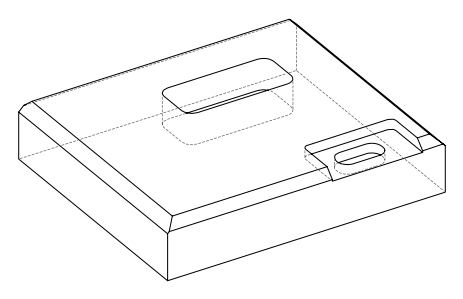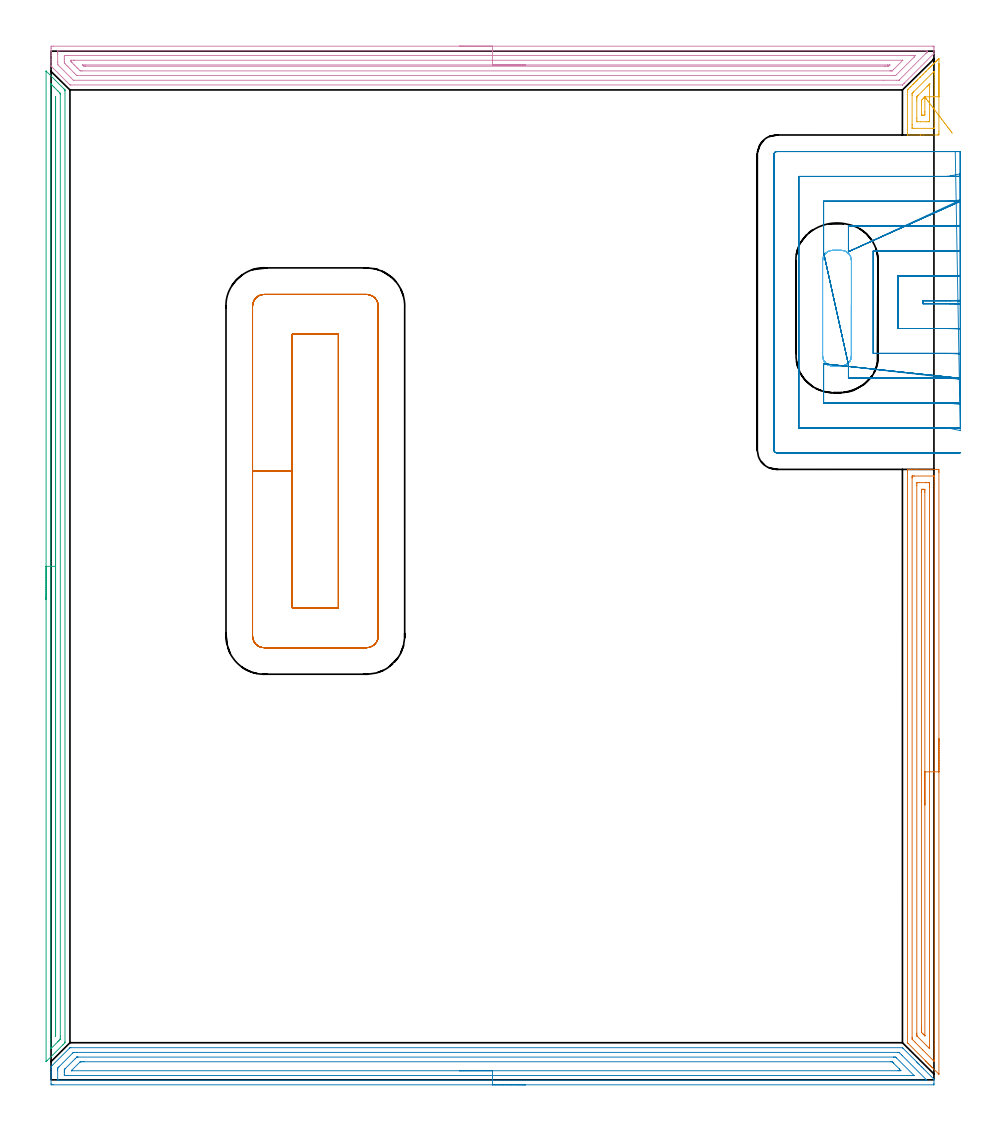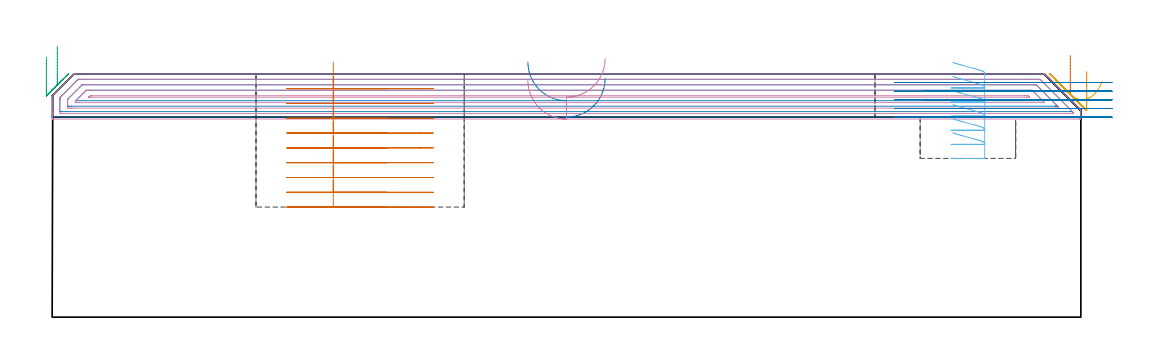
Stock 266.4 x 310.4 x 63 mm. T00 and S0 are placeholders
(PLAN: 8 operations, 2 tool changes, 57.9 min)
(1 AREA_MILL | FG_CHAMFER_SURFACE | UGT0205_001 | 5.89 min | 8567 mm3)
(2 AREA_MILL_1 | FG_CHAMFER_SURFACE_1 | UGT0205_001 | 8.63 min | 16351 mm3)
(3 AREA_MILL_2 | FG_CHAMFER_SURFACE_2 | UGT0205_001 | 7.18 min | 4856 mm3)
(4 AREA_MILL_3 | FG_CHAMFER_SURFACE_3 | UGT0205_001 | 10.62 min | 18117 mm3)
(5 AREA_MILL_4 | FG_CHAMFER_SURFACE_4 | UGT0205_001 | 0.79 min | 1013 mm3)
(6 MILL_RECTANGULAR_POCKET | POCKET_RECTANGULAR_STRAIGHT | NXT0201_012 | Follow Part, ap 4, ae 75% | 1.62 min | 25221 mm3)
(7 MILL_RECTANGULAR_POCKET_1 | POCKET_RECTANGULAR_STRAIGHT_1 | NXT0201_012 | Follow Part, ap 4, ae 75% | 9.78 min | 224072 mm3)
(8 MILL_SLOT | SLOT_PARTIAL_RECTANGULAR | UGT0201_101 | Follow Part, ap 2.5, ae 75% | 13.4 min | 46667 mm3)
(TOOL UGT0205_001 | Chamfer Mill 20 x 3 x 45 deg. | D20 FL50 Z2)
(TOOL NXT0201_012 | ENDMILL 16mm [2P460-1600-NA 1630] | D16 FL38 Z6)
(TOOL UGT0201_101 | End Mill 10 mm | D10 FL12 Z2)
(OP 1 AREA_MILL)
G17 G21 G94 G90
T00 M6
G54
G17 G0 G90 X267.9 Y102.95 S1061 M3
G43 Z73. H0
Z63.5
G94 G1 Y102.912 Z62.628 F250.
Y102.798 Z61.764
Y102.609 Z60.912
Y102.347 Z60.08
Y102.013 Z59.274
Y101.61 Z58.5
Y101.142 Z57.764
Y100.61 Z57.072
Y100.021 Z56.429
Y99.378 Z55.84
Y98.686 Z55.309
Y97.95 Z54.84
Y97.176 Z54.437
Y96.37 Z54.103
Y95.538 Z53.841
Y94.686 Z53.652
Y93.822 Z53.538
Y92.95 Z53.5
X267.899 Y1.866 Z53.501
X267.895 Y1.716 Z53.505
X267.892 Y1.708 Z53.506
X265.947 Y3.652 Z55.451
X265.777 Y3.82 Z55.617
X265.614 Y3.985 Z55.784
X265.5 Y4.099 Z55.898
X265.339 Y4.258 Z56.056
X265.185 Y4.414 Z56.213
X265.054 Y4.545 Z56.344
X264.901 Y4.696 Z56.494
X264.755 Y4.844 Z56.643
X264.607 Y4.992 Z56.791
X264.464 Y5.134 Z56.932
X264.326 Y5.273 Z57.072
X264.161 Y5.438 Z57.237
X264.026 Y5.572 Z57.37
X263.896 Y5.703 Z57.502
X258.611 Y10.989 Z62.789
X258.423 Y11.179 Z62.975
X258.406 Y11.205 Z62.991
X258.4 Y11.243 Z63.
Y184.034
X258.402 Y184.19 Z62.988
X258.536 Y184.197 Z62.856
X258.677 Y184.2 Z62.723
X258.995 Z62.405
X259.647 Z61.748
X260.849 Z60.548
X261.399 Z59.995
X267.254 Z54.143
X267.529 Y184.196 Z53.869
X267.893 Y184.19 Z53.505
X267.896 Y183.962 Z53.502
X267.899 Y183.587 Z53.501
X267.9 Y183.209 Z53.5
Y92.95
X266.486 Z54.914
X266.485 Y6.056 Z54.915
X266.483 Y5.885 Z54.917
X266.479 Y5.667 Z54.921
X266.473 Y5.588 Z54.927
X266.421 Y5.637 Z54.979
X266.167 Y5.885 Z55.233
X263.039 Y9.01 Z58.361
X260.807 Y11.243 Z60.593
X260.523 Y11.528 Z60.877
X259.919 Y12.136 Z61.481
X259.831 Y12.23 Z61.569
X259.821 Y12.317 Z61.579
X259.818 Y12.497 Z61.582
X259.815 Y12.857 Z61.585
X259.814 Y181.631 Z61.586
X259.815 Y181.801 Z61.585
X259.82 Y182.162 Z61.58
X259.821 Y182.18 Z61.579
X259.83 Y182.19 Z61.57
X259.897 Y182.194 Z61.503
X260.001 Y182.198 Z61.399
X260.132 Y182.2 Z61.268
X260.523 Z60.877
X266.263 Y182.199 Z55.137
X266.426 Y182.195 Z54.974
X266.456 Y182.192 Z54.944
X266.479 Y182.187 Z54.921
X266.48 Y182.15 Z54.92
X266.484 Y181.973 Z54.916
X266.485 Y181.801 Z54.915
X266.486 Y181.079 Z54.914
Y92.95
X265.072 Z56.328
X265.071 Y10.177 Z56.329
X265.067 Y9.457 Z56.333
X265.066 Y9.453 Z56.334
X265.049 Y9.457 Z56.351
X264.901 Y9.6 Z56.499
X264.149 Y10.35 Z57.251
X261.399 Y13.102 Z60.001
X261.3 Y13.206 Z60.1
X261.253 Y13.258 Z60.147
X261.235 Y13.305 Z60.165
X261.233 Y13.401 Z60.167
X261.23 Y13.748 Z60.17
X261.229 Y13.922 Z60.171
X261.228 Y14.095 Z60.172
X261.229 Y179.295 Z60.171
X261.234 Y180.015 Z60.166
X261.236 Y180.182 Z60.164
X261.399 Y180.19 Z60.001
X262.094 Y180.199 Z59.306
X264.026 Y180.2 Z57.374
X264.723 Y180.197 Z56.677
X264.901 Y180.19 Z56.499
X265.065 Y180.179 Z56.335
X265.068 Y180.015 Z56.332
X265.07 Y179.843 Z56.33
X265.071 Y179.122 Z56.329
Y178.949
X265.072 Y92.95 Z56.328
X263.657 Z57.743
Y13.405
X263.656 Y13.33 Z57.744
X263.655 Y13.31 Z57.745
X263.654 Z57.746
X263.636 Y13.324 Z57.764
X263.494 Y13.459 Z57.906
X263.269 Y13.681 Z58.131
X263.15 Y13.799 Z58.25
X263.028 Y13.922 Z58.372
X262.901 Y14.053 Z58.499
X262.65 Y14.315 Z58.75
X262.647 Y14.435 Z58.753
X262.644 Y14.815 Z58.756
X262.643 Y15.332 Z58.757
Y15.707
Y177.336
X262.644 Y177.853 Z58.756
X262.646 Y178.026 Z58.754
X262.65 Y178.163 Z58.75
X262.653 Y178.191 Z58.747
X262.674 Y178.193 Z58.726
X262.727 Y178.196 Z58.673
X263.15 Y178.2 Z58.25
X263.179 Z58.221
X263.569 Y178.19 Z57.831
X263.651 Y178.181 Z57.749
X263.654 Y178.124 Z57.746
X263.655 Y178.064 Z57.745
X263.657 Y177.712 Z57.743
Y177.336
Y92.95
Y92.078 Z57.781
Y91.214 Z57.895
Y90.362 Z58.083
Y89.53 Z58.346
Y88.724 Z58.68
Y87.95 Z59.082
Y87.214 Z59.551
Y86.522 Z60.082
Y85.879 Z60.672
Y85.29 Z61.315
Y84.758 Z62.007
Y84.29 Z62.743
Y83.887 Z63.517
Y83.553 Z64.323
Y83.291 Z65.155
Y83.102 Z66.006
Y82.988 Z66.871
Y82.95 Z67.743
G0 Z73.
M5
M2
(OP 2 AREA_MILL_1)
G17 G21 G94 G90
T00 M6
G54
G17 G0 G90 X143.2 Y-1.5 S1061 M3
G43 Z73. H0
Z61.8
G94 G1 X143.162 Z60.928 F250.
X143.048 Z60.063
X142.859 Z59.212
X142.597 Z58.38
X142.263 Z57.574
X141.86 Z56.8
X141.392 Z56.064
X140.86 Z55.372
X140.271 Z54.729
X139.628 Z54.14
X138.936 Z53.608
X138.2 Z53.14
X137.426 Z52.737
X136.62 Z52.403
X135.788 Z52.141
X134.936 Z51.952
X134.072 Z51.838
X133.2 Z51.8
X0.611
X0.254 Y-1.496 Z51.802
X0.01 Y-1.492 Z51.804
X0. Y-1.147 Z52.149
Y0.602 Z53.897
Y1.154 Z54.451
Y1.477 Z54.773
Y2.029 Z55.325
Y2.351 Z55.646
Y2.996 Z56.296
Y3.663 Z56.962
X0.001 Y3.779 Z57.078
X0.01 Y4.008 Z57.304
X0.233 Y4.234 Z57.532
X5.552 Y9.552 Z62.851
X5.694 Y9.695 Z62.991
X5.968 Y9.7 Z63.
X256.86
X256.895 Y9.694 Z62.992
X256.917 Y9.681 Z62.979
X257.051 Y9.549 Z62.848
X261.19 Y5.412 Z58.708
X261.325 Y5.276 Z58.574
X261.488 Y5.113 Z58.411
X261.628 Y4.974 Z58.27
X261.771 Y4.83 Z58.128
X261.917 Y4.684 Z57.982
X262.065 Y4.537 Z57.832
X262.547 Y4.053 Z57.353
X262.813 Y3.788 Z57.086
X262.939 Y3.663 Z56.959
X263.282 Y3.318 Z56.618
X266.275 Y0.326 Z53.625
X266.384 Y0.214 Z53.512
X266.397 Y0.194 Z53.492
X266.4 Y0.165 Z53.464
Y-1.147 Z52.148
X266.399 Y-1.468 Z51.828
X266.397 Y-1.491 Z51.805
X266.235 Y-1.5 Z51.8
X133.2
Y-0.086 Z53.214
X2.397 Y-0.085 Z53.215
X2.205 Y-0.084 Z53.216
X2.05 Y-0.081 Z53.219
X2.018 Y-0.079 Z53.221
X2.01 Y-0.062 Z53.238
X2.007 Y-0.034 Z53.266
X2.001 Y0.115 Z53.415
X2. Y2.74 Z56.04
X2.002 Y3.226 Z56.526
X2.005 Y3.42 Z56.72
X2.01 Y3.516 Z56.816
X2.018 Y3.556 Z56.856
X2.037 Y3.578 Z56.878
X2.397 Y3.947 Z57.247
X2.474 Y4.024 Z57.324
X6.45 Y8. Z61.3
X6.588 Y8.135 Z61.435
X6.701 Y8.243 Z61.543
X6.736 Y8.274 Z61.574
X6.775 Y8.279 Z61.579
X6.861 Y8.282 Z61.582
X7.053 Y8.285 Z61.585
X7.754 Y8.286 Z61.586
X7.944
X255.616 Y8.285 Z61.585
X255.792 Y8.284 Z61.584
X255.835 Y8.282 Z61.582
X255.853 Y8.279 Z61.579
X255.874 Y8.264 Z61.564
X255.967 Y8.179 Z61.479
X256.552 Y7.598 Z60.898
X256.86 Y7.29 Z60.59
X264.003 Y0.147 Z53.447
X264.177 Y-0.03 Z53.27
X264.21 Y-0.068 Z53.232
X264.218 Y-0.08 Z53.22
X264.215 Y-0.081 Z53.219
X264.175 Y-0.083 Z53.217
X264.003 Y-0.085 Z53.215
X263.813 Y-0.086 Z53.214
X133.2
Y1.328 Z54.628
X5.075
X4.333 Y1.33 Z54.63
X4.183 Y1.332 Z54.632
X4.033 Y1.335 Z54.635
X4.009 Y1.343 Z54.643
X4.006 Y1.37 Z54.67
X4.002 Y1.417 Z54.717
X4.001 Y1.477 Z54.777
X4. Y1.655 Z54.955
Y2.351 Z55.651
Y2.53 Z55.83
X4.003 Y2.878 Z56.178
X4.008 Y3.051 Z56.351
X4.01 Y3.093 Z56.393
X4.042 Y3.131 Z56.431
X4.126 Y3.226 Z56.526
X4.153 Y3.254 Z56.554
X4.183 Y3.283 Z56.583
X7.246 Y6.347 Z59.647
X7.623 Y6.723 Z60.023
X7.689 Y6.787 Z60.087
X7.754 Y6.847 Z60.147
X7.782 Y6.865 Z60.165
X7.801 Y6.867 Z60.167
X7.847 Y6.87 Z60.17
X7.939 Y6.871 Z60.171
X8.125
X254.182
X254.333 Y6.87 Z60.17
X254.636 Y6.866 Z60.166
X254.826 Y6.863 Z60.163
X254.875 Y6.818 Z60.118
X254.976 Y6.723 Z60.023
X255.075 Y6.626 Z59.926
X260.32 Y1.381 Z54.681
X260.347 Y1.352 Z54.652
X260.359 Y1.337 Z54.637
X260.358 Y1.336 Z54.636
X260.345 Y1.334 Z54.634
X260.144 Y1.33 Z54.63
X259.842 Y1.329 Z54.629
X259.69 Y1.328 Z54.628
X133.2
Y2.743 Z56.043
X6.292
X6.23 Y2.744 Z56.044
X6.134 Y2.75 Z56.05
X6.112 Y2.752 Z56.052
X6.126 Y2.77 Z56.07
X6.161 Y2.809 Z56.109
X6.275 Y2.925 Z56.225
X8.647 Y5.297 Z58.597
X8.764 Y5.407 Z58.707
X8.805 Y5.444 Z58.744
X8.848 Y5.45 Z58.75
X9.05 Y5.454 Z58.754
X9.54 Y5.457 Z58.757
X9.939
X253.289
X253.69 Y5.456 Z58.756
X253.75 Y5.453 Z58.753
X253.776 Y5.451 Z58.751
X253.862 Y5.377 Z58.677
X254.08 Y5.168 Z58.468
X254.182 Y5.069 Z58.369
X255.967 Y3.283 Z56.583
X256.021 Y3.226 Z56.526
X256.453 Y2.75 Z56.05
X255.967 Y2.745 Z56.045
X255.567 Y2.743 Z56.043
X133.2
X132.328 Z56.081
X131.464 Z56.195
X130.612 Z56.383
X129.78 Z56.646
X128.974 Z56.98
X128.2 Z57.382
X127.464 Z57.851
X126.772 Z58.382
X126.129 Z58.972
X125.54 Z59.615
X125.008 Z60.307
X124.54 Z61.043
X124.137 Z61.816
X123.803 Z62.622
X123.541 Z63.454
X123.352 Z64.306
X123.238 Z65.171
X123.2 Z66.043
G0 Z73.
M5
M2
(OP 3 AREA_MILL_2)
G17 G21 G94 G90
T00 M6
G54
G17 G0 G90 X-1.5 Y144.95 S1061 M3
G43 Z73. H0
Z67.3
G94 G1 Y144.988 Z66.428 F250.
Y145.102 Z65.564
Y145.291 Z64.712
Y145.553 Z63.88
Y145.887 Z63.074
Y146.29 Z62.3
Y146.759 Z61.564
Y147.29 Z60.872
Y147.879 Z60.229
Y148.522 Z59.64
Y149.214 Z59.109
Y149.95 Z58.64
Y150.724 Z58.237
Y151.53 Z57.903
Y152.362 Z57.641
Y153.214 Z57.452
Y154.078 Z57.338
Y154.95 Z57.3
Y304.3
X-1.494 Y304.371 Z57.304
X-1.492 Y304.381 Z57.305
X-1.47 Y304.371 Z57.328
X1.35 Y301.55 Z60.15
X3.931 Y298.97 Z62.73
X4.179 Y298.723 Z62.975
X4.185 Y298.716 Z62.982
X4.195 Y298.696 Z62.987
X4.2 Y298.412 Z63.
Y11.488
X4.195 Y11.204 Z62.987
X4.185 Y11.184 Z62.981
X3.595 Y10.594 Z62.394
X-1.172 Y5.827 Z57.627
X-1.33 Y5.669 Z57.467
X-1.474 Y5.529 Z57.323
X-1.494 Y5.517 Z57.303
X-1.499 Y5.529 Z57.299
X-1.5 Y154.95 Z57.3
X-0.086 Z58.714
X-0.085 Y300.391 Z58.715
X-0.084 Y300.455 Z58.716
X-0.08 Y300.505 Z58.72
X-0.078 Y300.517 Z58.722
X-0.072 Y300.514 Z58.728
X0.01 Y300.437 Z58.81
X0.251 Y300.2 Z59.051
X0.903 Y299.547 Z59.703
X2.038 Y298.412 Z60.838
X2.69 Y297.757 Z61.49
X2.748 Y297.695 Z61.548
X2.774 Y297.664 Z61.574
X2.779 Y297.613 Z61.579
X2.783 Y297.518 Z61.583
X2.785 Y297.423 Z61.585
Y13.18
X2.781 Y12.382 Z61.581
X2.78 Y12.292 Z61.58
X2.765 Y12.226 Z61.565
X2.69 Y12.147 Z61.49
X2.363 Y11.815 Z61.163
X2.039 Y11.488 Z60.839
X0.13 Y9.58 Z58.93
X0.01 Y9.46 Z58.81
X-0.031 Y9.422 Z58.769
X-0.064 Y9.393 Z58.736
X-0.077 Y9.383 Z58.723
X-0.079 Y9.414 Z58.721
X-0.084 Y9.605 Z58.716
X-0.085 Y9.7 Z58.715
X-0.086 Y9.796 Z58.714
Y154.95
X1.328 Z60.128
X1.329 Y295.773 Z60.129
X1.33 Y296.197 Z60.13
X1.334 Y296.624 Z60.134
X1.335 Y296.648 Z60.135
X1.364 Y296.624 Z60.164
X1.371 Y296.199 Z60.171
Y296.156
Y13.702
X1.364 Y13.276 Z60.164
X1.356 Y13.262 Z60.156
X1.348 Y13.254 Z60.148
X1.339 Y13.249 Z60.139
X1.335 Y13.258 Z60.135
X1.332 Y13.276 Z60.132
X1.33 Y13.319 Z60.13
X1.329 Y13.744 Z60.129
X1.328 Y14.17 Z60.128
Y154.95
Y155.822 Z60.167
Y156.687 Z60.28
Y157.538 Z60.469
Y158.37 Z60.732
Y159.176 Z61.065
Y159.95 Z61.468
Y160.686 Z61.937
Y161.378 Z62.468
Y162.021 Z63.057
Y162.61 Z63.701
Y163.142 Z64.393
Y163.61 Z65.128
Y164.013 Z65.902
Y164.347 Z66.708
Y164.609 Z67.54
Y164.798 Z68.392
Y164.912 Z69.257
Y164.95 Z70.128
G0 Z73.
M5
M2
(OP 4 AREA_MILL_3)
G17 G21 G94 G90
T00 M6
G54
G17 G0 G90 X123.2 Y311.9 S1061 M3
G43 Z73. H0
Z61.3
G94 G1 X123.238 Z60.428 F250.
X123.352 Z59.564
X123.541 Z58.712
X123.803 Z57.88
X124.137 Z57.074
X124.54 Z56.3
X125.008 Z55.564
X125.54 Z54.872
X126.129 Z54.229
X126.772 Z53.64
X127.464 Z53.109
X128.2 Z52.64
X128.974 Z52.237
X129.78 Z51.903
X130.612 Z51.641
X131.464 Z51.452
X132.328 Z51.338
X133.2 Z51.3
X266.055
X266.235 Y311.897 Z51.303
X266.398 Y311.891 Z51.305
X266.4 Y311.698 Z51.498
Y311.372 Z51.824
Y310.717 Z52.482
Y310.252 Z52.948
X266.396 Y309.714 Z53.483
X266.39 Y309.692 Z53.504
X266.298 Y309.598 Z53.6
X266.235 Y309.534 Z53.663
X257.429 Y300.728 Z62.47
X257.307 Y300.605 Z62.592
X256.946 Y300.245 Z62.953
X256.908 Y300.21 Z62.987
X256.895 Y300.206 Z62.992
X256.86 Y300.2 Z63.
X5.968
X5.705 Y300.204 Z62.989
X5.604 Y300.295 Z62.903
X0.736 Y305.163 Z58.034
X0.235 Y305.665 Z57.535
X0.016 Y305.886 Z57.313
X0.001 Y305.907 Z57.291
X0. Y307.17 Z56.03
Y307.824 Z55.372
Y309.038 Z54.159
Y309.598 Z53.597
Y310.205 Z52.991
Y310.485 Z52.711
Y311.092 Z52.105
X0.003 Y311.372 Z51.825
X0.008 Y311.891 Z51.305
X0.086 Y311.894 Z51.303
X0.611 Y311.9 Z51.3
X133.2
Y310.486 Z52.714
X264.002
X264.39 Y310.485 Z52.715
X264.392 Y310.288 Z52.912
X264.39 Y310.19 Z53.01
X264.385 Y310.147 Z53.053
X264.366 Y310.125 Z53.075
X264.003 Y309.753 Z53.447
X263.925 Y309.675 Z53.525
X255.967 Y301.718 Z61.482
X255.914 Y301.669 Z61.531
X255.854 Y301.615 Z61.585
X255.076 Y301.614 Z61.586
X251.197
X6.862
X6.747 Y301.615 Z61.585
X5.968 Y302.382 Z60.818
X5.848 Y302.502 Z60.698
X2.301 Y306.05 Z57.15
X2.207 Y306.147 Z57.053
X2.025 Y306.336 Z56.864
X2.01 Y306.434 Z56.766
X2.003 Y306.937 Z56.263
X2. Y307.331 Z55.869
X2.001 Y309.598 Z53.602
X2.002 Y309.989 Z53.211
X2.01 Y310.485 Z52.715
X2.396 Y310.486 Z52.714
X133.2
Y309.072 Z54.128
X259.539 Y309.071 Z54.129
X260.07 Y309.07 Z54.13
X260.432 Y309.068 Z54.132
X260.778 Y309.065 Z54.135
X260.503 Y308.711 Z54.489
X260.47 Y308.672 Z54.528
X260.432 Y308.631 Z54.569
X255.132 Y303.332 Z59.868
X255.075 Y303.277 Z59.923
X254.805 Y303.035 Z60.165
X254.541 Y303.032 Z60.168
X254.182 Y303.03 Z60.17
X253.652 Y303.029 Z60.171
X7.935
X7.845 Y303.03 Z60.17
X7.8 Y303.033 Z60.167
X7.781 Y303.035 Z60.165
X7.754 Y303.054 Z60.146
X7.412 Y303.389 Z59.811
X6.861 Y303.938 Z59.262
X5.636 Y305.163 Z58.037
X5.075 Y305.724 Z57.476
X4.75 Y306.05 Z57.15
X4.182 Y306.621 Z56.579
X4.031 Y306.78 Z56.42
X4.01 Y306.937 Z56.263
X4.004 Y307.115 Z56.085
X4. Y307.824 Z55.376
Y308.005 Z55.195
X4.001 Y308.711 Z54.489
X4.003 Y308.889 Z54.311
X4.011 Y309.064 Z54.136
X4.182 Y309.066 Z54.134
X4.713 Y309.07 Z54.13
X5.075 Y309.071 Z54.129
X5.605 Y309.072 Z54.128
X133.2
Y307.657 Z55.543
X256.924
X256.962 Y307.656 Z55.544
X256.987 Y307.654 Z55.546
X256.991 Y307.652 Z55.548
X256.987 Y307.645 Z55.555
X256.94 Y307.591 Z55.609
X256.911 Y307.56 Z55.64
X254.182 Y304.831 Z58.369
X253.9 Y304.556 Z58.644
X253.809 Y304.469 Z58.731
X253.783 Y304.449 Z58.751
X253.742 Y304.447 Z58.753
X253.651 Y304.445 Z58.755
X253.289 Y304.443 Z58.757
X253.121
X9.371
X9.009 Y304.447 Z58.753
X8.833 Y304.45 Z58.75
X8.647 Y304.613 Z58.587
X8.088 Y305.163 Z58.037
X7.754 Y305.495 Z57.705
X7.199 Y306.05 Z57.15
X6.861 Y306.388 Z56.812
X6.317 Y306.937 Z56.263
X6.138 Y307.122 Z56.078
X6.01 Y307.26 Z55.94
X6.007 Y307.365 Z55.835
X6.005 Y307.578 Z55.622
X6.008 Y307.631 Z55.569
X6.011 Y307.65 Z55.55
X6.033 Y307.652 Z55.548
X6.138 Y307.655 Z55.545
X6.861 Y307.657 Z55.543
X7.029
X133.2
Y306.243 Z56.957
X252.396
X253.098 Y306.24 Z56.961
X253.102 Y306.237 Z56.963
X253.114 Y306.224 Z56.976
X252.943 Y306.05 Z57.15
X252.762 Y305.872 Z57.328
X252.584 Y305.864 Z57.336
X252.396 Y305.861 Z57.339
X251.697 Y305.857 Z57.343
X251.503
X10.432 Y305.858 Z57.342
X10.238 Y305.859 Z57.341
X9.854 Y305.864 Z57.336
X9.655 Y306.05 Z57.15
X9.54 Y306.161 Z57.039
X9.486 Y306.224 Z56.976
X9.475 Y306.239 Z56.961
X9.477 Y306.24 Z56.96
X9.488 Y306.242 Z56.958
X9.54 Y306.243 Z56.957
X10.238
X133.2
X134.072 Z56.995
X134.936 Z57.109
X135.788 Z57.298
X136.62 Z57.56
X137.426 Z57.894
X138.2 Z58.297
X138.936 Z58.765
X139.628 Z59.296
X140.271 Z59.886
X140.86 Z60.529
X141.392 Z61.221
X141.86 Z61.957
X142.263 Z62.731
X142.597 Z63.537
X142.859 Z64.369
X143.048 Z65.22
X143.162 Z66.085
X143.2 Z66.957
G0 Z73.
M5
M2
(OP 5 AREA_MILL_4)
G17 G21 G94 G90
T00 M6
G54
G17 G0 G90 X267.9 Y306.65 S1061 M3
G43 Z73. H0
Z63.5
G94 G1 Y306.612 Z62.628 F250.
Y306.498 Z61.764
Y306.309 Z60.912
Y306.047 Z60.08
Y305.713 Z59.274
Y305.31 Z58.5
Y304.842 Z57.764
Y304.31 Z57.072
Y303.721 Z56.429
Y303.078 Z55.84
Y302.386 Z55.308
Y301.65 Z54.84
Y300.876 Z54.437
Y300.07 Z54.103
Y299.238 Z53.841
Y298.386 Z53.652
Y297.522 Z53.538
Y296.65 Z53.5
Y286.103
X267.899 Y285.594 Z53.501
X267.894 Y285.224 Z53.502
X267.891 Y285.109 Z53.505
X267.529 Y285.1 Z53.867
X263.15 Z58.243
X262.377 Z59.022
X262.274 Z59.124
X258.486 Y285.101 Z62.912
X258.404 Y285.11 Z62.991
X258.4 Y285.152 Z63.
Y297.977
X258.404 Y298.706 Z62.989
X258.561 Y298.861 Z62.838
X258.618 Y298.919 Z62.781
X259.209 Y299.511 Z62.187
X259.378 Y299.678 Z62.022
X259.446 Y299.746 Z61.954
X260.085 Y300.386 Z61.312
X260.228 Y300.528 Z61.172
X260.33 Y300.63 Z61.07
X260.523 Y300.824 Z60.875
X260.624 Y300.925 Z60.774
X260.961 Y301.262 Z60.437
X261.079 Y301.379 Z60.321
X261.214 Y301.515 Z60.185
X261.399 Y301.7 Z59.999
X261.508 Y301.81 Z59.889
X262.099 Y302.399 Z59.301
X262.274 Y302.576 Z59.123
X262.392 Y302.694 Z59.004
X262.983 Y303.284 Z58.416
X263.149 Y303.45 Z58.249
X263.868 Y304.168 Z57.531
X264.026 Y304.327 Z57.371
X264.752 Y305.053 Z56.647
X264.901 Y305.203 Z56.495
X265.331 Y305.631 Z56.069
X265.636 Y305.937 Z55.762
X265.777 Y306.079 Z55.619
X266.181 Y306.481 Z55.219
X266.227 Y306.527 Z55.173
X266.521 Y306.822 Z54.878
X266.653 Y306.955 Z54.743
X267.032 Y307.332 Z54.368
X267.153 Y307.453 Z54.247
X267.405 Y307.706 Z53.993
X267.529 Y307.83 Z53.868
X267.7 Y308.001 Z53.698
X267.885 Y308.185 Z53.514
X267.892 Y308.191 Z53.506
X267.897 Y308.001 Z53.503
X267.9 Y307.796 Z53.5
Y296.65
X266.486 Z54.914
X266.485 Y287.363 Z54.915
X266.484 Y287.184 Z54.916
X266.482 Y287.14 Z54.918
X266.479 Y287.122 Z54.921
X266.469 Y287.11 Z54.931
X266.298 Y287.106 Z55.102
X266.037 Y287.101 Z55.363
X260.523 Y287.1 Z60.877
X259.906 Y287.102 Z61.495
X259.846 Y287.106 Z61.554
X259.823 Y287.109 Z61.577
X259.819 Y287.189 Z61.581
X259.817 Y287.363 Z61.583
X259.814 Y288.078 Z61.586
Y288.247
X259.815 Y297.092 Z61.585
X259.818 Y297.45 Z61.582
X259.821 Y297.628 Z61.579
X259.826 Y297.664 Z61.574
X259.846 Y297.689 Z61.554
X259.887 Y297.734 Z61.513
X260.127 Y297.977 Z61.273
X260.326 Y298.176 Z61.074
X266.377 Y304.226 Z55.023
X266.418 Y304.261 Z54.982
X266.479 Y304.311 Z54.921
X266.483 Y304.233 Z54.917
X266.484 Y304.168 Z54.916
X266.485 Y303.955 Z54.915
X266.486 Y303.452 Z54.914
Y296.65
X265.072 Z56.328
Y290.901
X265.071 Y290.016 Z56.329
Y289.846
X265.065 Y289.132 Z56.335
X264.93 Y289.104 Z56.47
X264.901 Y289.102 Z56.499
X264.057 Y289.1 Z57.343
X262.306 Z59.094
X261.429 Y289.101 Z59.971
X261.399 Y289.105 Z60.001
X261.235 Y289.132 Z60.165
X261.232 Y289.3 Z60.168
X261.229 Y290.016 Z60.171
X261.228 Y290.188 Z60.172
Y295.495
X261.229 Y296.208 Z60.171
X261.231 Y296.377 Z60.169
X261.235 Y296.55 Z60.165
X261.245 Y296.634 Z60.155
X261.284 Y296.677 Z60.116
X261.399 Y296.798 Z60.001
X261.544 Y296.945 Z59.856
X261.691 Y297.092 Z59.709
X264.345 Y299.746 Z57.055
X264.625 Y300.025 Z56.775
X264.901 Y300.3 Z56.499
X265.069 Y300.461 Z56.331
X265.07 Y300.46 Z56.33
X265.071 Y300.459 Z56.329
X265.072 Y296.65 Z56.328
X263.654 Y296.583 Z57.746
X263.657 Y296.208 Z57.743
Y296.033
Y292.158
X263.656 Y291.785 Z57.744
X263.653 Y291.277 Z57.747
X263.65 Y291.112 Z57.75
X263.489 Y291.108 Z57.911
X263.15 Y291.102 Z58.25
X262.952 Y291.101 Z58.448
X262.76 Y291.104 Z58.64
X262.665 Y291.11 Z58.735
X262.649 Y291.112 Z58.751
X262.647 Y291.125 Z58.753
X262.645 Y291.151 Z58.755
X262.643 Y291.413 Z58.757
Y294.439
X262.644 Y294.95 Z58.756
X262.647 Y295.323 Z58.753
X262.65 Y295.575 Z58.75
X262.769 Y295.708 Z58.631
X263.15 Y296.1 Z58.25
X263.203 Y296.154 Z58.197
X263.256 Y296.208 Z58.144
X263.406 Y296.354 Z57.994
X263.649 Y296.588 Z57.751
X263.652 Y296.586 Z57.748
X263.654 Y296.583 Z57.746
X264.117 Y295.973 Z57.328
X264.599 Y295.335 Z56.978
X265.098 Y294.676 Z56.7
X265.61 Y294. Z56.494
X266.131 Y293.313 Z56.364
X266.657 Y292.619 Z56.308
X267.183 Y291.924 Z56.329
X267.707 Y291.232 Z56.426
X268.223 Y290.551 Z56.598
X268.728 Y289.884 Z56.844
X269.219 Y289.236 Z57.162
X269.691 Y288.613 Z57.55
X270.14 Y288.019 Z58.004
X270.564 Y287.459 Z58.522
X270.96 Y286.937 Z59.098
X271.323 Y286.458 Z59.73
X271.652 Y286.024 Z60.411
X271.943 Y285.638 Z61.138
G0 Z73.
M5
M2
(OP 6 MILL_RECTANGULAR_POCKET)
G17 G21 G94 G90
T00 M6
G54
G17 G0 G90 X233.298 Y216.821 S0 M3
G43 Z73. H1
Z66.
G94 G1 X233.409 Y216.647 Z65.945 F250.
X233.704 Y216.304 Z65.823
X234.047 Y216.009 Z65.702
X234.428 Y215.766 Z65.581
X234.841 Y215.581 Z65.46
X235.276 Y215.458 Z65.339
X235.724 Y215.4 Z65.218
X238.576 Z64.454
X239.024 Y215.458 Z64.332
X239.459 Y215.581 Z64.211
X239.872 Y215.766 Z64.09
X240.253 Y216.009 Z63.969
X240.596 Y216.304 Z63.848
X240.891 Y216.647 Z63.727
X241.134 Y217.028 Z63.606
X241.319 Y217.441 Z63.484
X241.442 Y217.876 Z63.363
X241.5 Y218.324 Z63.242
Y232.85 Z59.35
Y247.2 F500.
G3 X238.4 Y250.3 R3.1
G1 X235.9
G3 X232.8 Y247.2 R3.1
G1 Y218.5
G3 X235.9 Y215.4 R3.1
G1 X238.4
G3 X241.5 Y218.5 R3.1
G1 Y232.85
Y233.85
G0 X233.298 Y216.821 Z62.35
G1 X233.409 Y216.647 Z62.295 F250.
X233.704 Y216.304 Z62.174
X234.047 Y216.009 Z62.052
X234.428 Y215.766 Z61.931
X234.841 Y215.581 Z61.81
X235.276 Y215.458 Z61.689
X235.724 Y215.4 Z61.568
X238.576 Z60.804
X239.024 Y215.458 Z60.682
X239.459 Y215.581 Z60.561
X239.872 Y215.766 Z60.44
X240.253 Y216.009 Z60.319
X240.596 Y216.304 Z60.198
X240.891 Y216.647 Z60.077
X241.134 Y217.028 Z59.956
X241.319 Y217.441 Z59.834
X241.442 Y217.876 Z59.713
X241.5 Y218.324 Z59.592
Y232.85 Z55.7
Y247.2 F500.
G3 X238.4 Y250.3 R3.1
G1 X235.9
G3 X232.8 Y247.2 R3.1
G1 Y218.5
G3 X235.9 Y215.4 R3.1
G1 X238.4
G3 X241.5 Y218.5 R3.1
G1 Y232.85
Y233.85
G0 X233.298 Y216.821 Z58.7
G1 X233.409 Y216.647 Z58.645 F250.
X233.704 Y216.304 Z58.524
X234.047 Y216.009 Z58.402
X234.428 Y215.766 Z58.281
X234.841 Y215.581 Z58.16
X235.276 Y215.458 Z58.039
X235.724 Y215.4 Z57.918
X238.576 Z57.154
X239.024 Y215.458 Z57.032
X239.459 Y215.581 Z56.911
X239.872 Y215.766 Z56.79
X240.253 Y216.009 Z56.669
X240.596 Y216.304 Z56.548
X240.891 Y216.647 Z56.427
X241.134 Y217.028 Z56.306
X241.319 Y217.441 Z56.184
X241.442 Y217.876 Z56.063
X241.5 Y218.324 Z55.942
Y232.85 Z52.05
Y247.2 F500.
G3 X238.4 Y250.3 R3.1
G1 X235.9
G3 X232.8 Y247.2 R3.1
G1 Y218.5
G3 X235.9 Y215.4 R3.1
G1 X238.4
G3 X241.5 Y218.5 R3.1
G1 Y232.85
Y233.85
G0 X233.298 Y216.821 Z55.05
G1 X233.409 Y216.647 Z54.995 F250.
X233.704 Y216.304 Z54.874
X234.047 Y216.009 Z54.752
X234.428 Y215.766 Z54.631
X234.841 Y215.581 Z54.51
X235.276 Y215.458 Z54.389
X235.724 Y215.4 Z54.268
X238.576 Z53.504
X239.024 Y215.458 Z53.382
X239.459 Y215.581 Z53.261
X239.872 Y215.766 Z53.14
X240.253 Y216.009 Z53.019
X240.596 Y216.304 Z52.898
X240.891 Y216.647 Z52.777
X241.134 Y217.028 Z52.656
X241.319 Y217.441 Z52.535
X241.442 Y217.876 Z52.413
X241.5 Y218.324 Z52.292
Y232.85 Z48.4
Y247.2 F500.
G3 X238.4 Y250.3 R3.1
G1 X235.9
G3 X232.8 Y247.2 R3.1
G1 Y218.5
G3 X235.9 Y215.4 R3.1
G1 X238.4
G3 X241.5 Y218.5 R3.1
G1 Y232.85
Y233.85
G0 X233.298 Y216.821 Z51.4
G1 X233.409 Y216.647 Z51.345 F250.
X233.704 Y216.304 Z51.224
X234.047 Y216.009 Z51.102
X234.428 Y215.766 Z50.981
X234.841 Y215.581 Z50.86
X235.276 Y215.458 Z50.739
X235.724 Y215.4 Z50.618
X238.576 Z49.854
X239.024 Y215.458 Z49.732
X239.459 Y215.581 Z49.611
X239.872 Y215.766 Z49.49
X240.253 Y216.009 Z49.369
X240.596 Y216.304 Z49.248
X240.891 Y216.647 Z49.127
X241.134 Y217.028 Z49.006
X241.319 Y217.441 Z48.885
X241.442 Y217.876 Z48.763
X241.5 Y218.324 Z48.642
Y232.85 Z44.75
Y247.2 F500.
G3 X238.4 Y250.3 R3.1
G1 X235.9
G3 X232.8 Y247.2 R3.1
G1 Y218.5
G3 X235.9 Y215.4 R3.1
G1 X238.4
G3 X241.5 Y218.5 R3.1
G1 Y232.85
Y233.85
G0 X233.298 Y216.821 Z47.75
G1 X233.409 Y216.647 Z47.695 F250.
X233.704 Y216.304 Z47.574
X234.047 Y216.009 Z47.452
X234.428 Y215.766 Z47.331
X234.841 Y215.581 Z47.21
X235.276 Y215.458 Z47.089
X235.724 Y215.4 Z46.968
X238.576 Z46.204
X239.024 Y215.458 Z46.082
X239.459 Y215.581 Z45.961
X239.872 Y215.766 Z45.84
X240.253 Y216.009 Z45.719
X240.596 Y216.304 Z45.598
X240.891 Y216.647 Z45.477
X241.134 Y217.028 Z45.356
X241.319 Y217.441 Z45.235
X241.442 Y217.876 Z45.113
X241.5 Y218.324 Z44.992
Y232.85 Z41.1
Y247.2 F500.
G3 X238.4 Y250.3 R3.1
G1 X235.9
G3 X232.8 Y247.2 R3.1
G1 Y218.5
G3 X235.9 Y215.4 R3.1
G1 X238.4
G3 X241.5 Y218.5 R3.1
G1 Y232.85
Y233.85
G0 Z73.
M5
M2
(OP 7 MILL_RECTANGULAR_POCKET_1)
G17 G21 G94 G90
T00 M6
G54
G17 G0 G90 X72.8 Y209.202 S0 M3
G43 Z73. H1
Z66.
G94 G1 Y183.7 Z59.167 F250.
Y142.4 F500.
X86.7
Y225.
X72.8
Y183.7
X60.8
Y133.9
G3 X64.3 Y130.4 R3.5
G1 X95.2
G3 X98.7 Y133.9 R3.5
G1 Y233.5
G3 X95.2 Y237. R3.5
G1 X64.3
G3 X60.8 Y233.5 R3.5
G1 Y183.7
Y182.7
G0 X72.8 Y209.202 Z62.167
G1 Y183.7 Z55.333 F250.
Y142.4 F500.
X86.7
Y225.
X72.8
Y183.7
X60.8
Y133.9
G3 X64.3 Y130.4 R3.5
G1 X95.2
G3 X98.7 Y133.9 R3.5
G1 Y233.5
G3 X95.2 Y237. R3.5
G1 X64.3
G3 X60.8 Y233.5 R3.5
G1 Y183.7
Y182.7
G0 X72.8 Y209.202 Z58.333
G1 Y183.7 Z51.5 F250.
Y142.4 F500.
X86.7
Y225.
X72.8
Y183.7
X60.8
Y133.9
G3 X64.3 Y130.4 R3.5
G1 X95.2
G3 X98.7 Y133.9 R3.5
G1 Y233.5
G3 X95.2 Y237. R3.5
G1 X64.3
G3 X60.8 Y233.5 R3.5
G1 Y183.7
Y182.7
G0 X72.8 Y209.202 Z54.5
G1 Y183.7 Z47.667 F250.
Y142.4 F500.
X86.7
Y225.
X72.8
Y183.7
X60.8
Y133.9
G3 X64.3 Y130.4 R3.5
G1 X95.2
G3 X98.7 Y133.9 R3.5
G1 Y233.5
G3 X95.2 Y237. R3.5
G1 X64.3
G3 X60.8 Y233.5 R3.5
G1 Y183.7
Y182.7
G0 X72.8 Y209.202 Z50.667
G1 Y183.7 Z43.833 F250.
Y142.4 F500.
X86.7
Y225.
X72.8
Y183.7
X60.8
Y133.9
G3 X64.3 Y130.4 R3.5
G1 X95.2
G3 X98.7 Y133.9 R3.5
G1 Y233.5
G3 X95.2 Y237. R3.5
G1 X64.3
G3 X60.8 Y233.5 R3.5
G1 Y183.7
Y182.7
G0 X72.8 Y209.202 Z46.833
G1 Y183.7 Z40. F250.
Y142.4 F500.
X86.7
Y225.
X72.8
Y183.7
X60.8
Y133.9
G3 X64.3 Y130.4 R3.5
G1 X95.2
G3 X98.7 Y133.9 R3.5
G1 Y233.5
G3 X95.2 Y237. R3.5
G1 X64.3
G3 X60.8 Y233.5 R3.5
G1 Y183.7
Y182.7
G0 X72.8 Y209.202 Z43.
G1 Y183.7 Z36.167 F250.
Y142.4 F500.
X86.7
Y225.
X72.8
Y183.7
X60.8
Y133.9
G3 X64.3 Y130.4 R3.5
G1 X95.2
G3 X98.7 Y133.9 R3.5
G1 Y233.5
G3 X95.2 Y237. R3.5
G1 X64.3
G3 X60.8 Y233.5 R3.5
G1 Y183.7
Y182.7
G0 X72.8 Y209.202 Z39.167
G1 Y183.7 Z32.333 F250.
Y142.4 F500.
X86.7
Y225.
X72.8
Y183.7
X60.8
Y133.9
G3 X64.3 Y130.4 R3.5
G1 X95.2
G3 X98.7 Y133.9 R3.5
G1 Y233.5
G3 X95.2 Y237. R3.5
G1 X64.3
G3 X60.8 Y233.5 R3.5
G1 Y183.7
Y182.7
G0 X72.8 Y209.202 Z35.333
G1 Y183.7 Z28.5 F250.
Y142.4 F500.
X86.7
Y225.
X72.8
Y183.7
X60.8
Y133.9
G3 X64.3 Y130.4 R3.5
G1 X95.2
G3 X98.7 Y133.9 R3.5
G1 Y233.5
G3 X95.2 Y237. R3.5
G1 X64.3
G3 X60.8 Y233.5 R3.5
G1 Y183.7
Y182.7
G0 Z73.
M5
M2
(OP 8 MILL_SLOT)
G17 G21 G94 G90
T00 M6
G54
G17 G0 G90 X274.398 Y235.232 S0 M3
G43 Z73. H0
Z60.76
G94 G1 X271.4 Y235.127 F250.
G2 X269.834 Y235.1 R45. F500.
G1 X263.1
Y234.2
X269.835
G2 X271.4 Y234.173 R45.
G1 X274.398 Y234.068 F250.
X274.397 Y242.758
X271.4 Y242.633
G2 X269.834 Y242.6 R37.5 F500.
G1 X255.6
Y226.7
X269.835
G2 X271.4 Y226.667 R37.5
G1 X274.397 Y226.542 F250.
X274.396 Y250.297
X271.4 Y250.141
G2 X269.834 Y250.1 R30. F500.
G1 X248.1
Y219.2
X269.835
G2 X271.4 Y219.159 R30.
G1 X274.396 Y219.003 F250.
X274.393 Y257.863
X271.4 Y257.655
G2 X269.834 Y257.6 R22.5 F500.
G1 X240.6
Y252.888
Y249.888 F250.
X274.384 Y265.495 F500.
X271.4 Y265.182 F250.
G2 X269.834 Y265.1 R15. F500.
G1 X233.1
Y252.628
Y249.628 F250.
X240.6 Y215.814 F500.
Y212.814 F250.
Y211.7 F500.
X269.835
G2 X271.4 Y211.645 R22.5
G1 X274.393 Y211.437 F250.
X233.1 Y216.073 F500.
Y213.073 F250.
Y204.2 F500.
X269.835
G2 X271.4 Y204.118 R15.
G1 X274.384 Y203.805 F250.
X274.334 Y273.392
X271.4 Y272.765
G2 X269.834 Y272.6 R7.5 F500.
G1 X225.6
Y196.7
X269.835
G2 X271.4 Y196.535 R7.5
G1 X274.334 Y195.909 F250.
X272.834 Y280.1
X269.834
X219. F500.
G3 X218.1 Y279.2 R0.9
G1 Y190.1
G3 X219. Y189.2 R0.9
G1 X269.835
X272.835 F250.
G0 X274.4 Y235.113 Z58.52
G1 X271.4 Y235.1
X271.213 F500.
X263.1
Y234.2
X271.215
X271.4
X274.4 Y234.187 F250.
Y242.615
X271.4 Y242.6
X271.213 F500.
X255.6
Y226.7
X271.215
X271.4
X274.4 Y226.685 F250.
Y250.119
X271.4 Y250.101
X271.213 Y250.1 F500.
X248.1
Y219.2
X271.215
X271.4 Y219.199
X274.4 Y219.181 F250.
Y257.626
X271.4 Y257.601
X271.213 Y257.6 F500.
X240.6
Y252.888
Y249.888 F250.
X274.4 Y265.139 F500.
X271.4 Y265.101 F250.
X271.213 Y265.1 F500.
X233.1
Y252.628
Y249.628 F250.
X240.6 Y215.814 F500.
Y212.814 F250.
Y211.7 F500.
X271.215
X271.4 Y211.699
X274.4 Y211.675 F250.
X233.1 Y216.073 F500.
Y213.073 F250.
Y204.2 F500.
X271.215
X271.4 Y204.199
X274.4 Y204.162 F250.
X274.399 Y272.677
X271.4 Y272.602
X271.213 Y272.6 F500.
X225.6
Y196.7
X271.215
X271.4 Y196.698
X274.399 Y196.624 F250.
X274.213 Y280.1
X271.213
X219. F500.
G3 X218.1 Y279.2 R0.9
G1 Y190.1
G3 X219. Y189.2 R0.9
G1 X271.215
X274.215 F250.
G0 X274.4 Y235.1 Z56.28
G1 X271.4
X263.1 F500.
Y234.2
X271.4
X274.4 F250.
Y242.6
X271.4
X255.6 F500.
Y226.7
X271.4
X274.4 F250.
Y250.1
X271.4
X248.1 F500.
Y219.2
X271.4
X274.4 F250.
Y257.6
X271.4
X240.6 F500.
Y252.888
Y249.888 F250.
X274.4 Y265.1 F500.
X271.4 F250.
X233.1 F500.
Y252.628
Y249.628 F250.
X240.6 Y215.814 F500.
Y212.814 F250.
Y211.7 F500.
X271.4
X274.4 F250.
X233.1 Y216.073 F500.
Y213.073 F250.
Y204.2 F500.
X271.4
X274.4 F250.
Y272.6
X271.4
X225.6 F500.
Y196.7
X271.4
X274.4 F250.
Y280.1
X271.4
X219. F500.
G3 X218.1 Y279.2 R0.9
G1 Y190.1
G3 X219. Y189.2 R0.9
G1 X271.4
X274.4 F250.
G0 Y235.1 Z54.04
G1 X271.4
X263.1 F500.
Y234.2
X271.4
X274.4 F250.
Y242.6
X271.4
X255.6 F500.
Y226.7
X271.4
X274.4 F250.
Y250.1
X271.4
X248.1 F500.
Y219.2
X271.4
X274.4 F250.
Y257.6
X271.4
X240.6 F500.
Y252.888
Y249.888 F250.
X274.4 Y265.1 F500.
X271.4 F250.
X233.1 F500.
Y252.628
Y249.628 F250.
X240.6 Y215.814 F500.
Y212.814 F250.
Y211.7 F500.
X271.4
X274.4 F250.
X233.1 Y216.073 F500.
Y213.073 F250.
Y204.2 F500.
X271.4
X274.4 F250.
Y272.6
X271.4
X225.6 F500.
Y196.7
X271.4
X274.4 F250.
Y280.1
X271.4
X219. F500.
G3 X218.1 Y279.2 R0.9
G1 Y190.1
G3 X219. Y189.2 R0.9
G1 X271.4
X274.4 F250.
G0 Y235.1 Z51.8
G1 X271.4
X263.1 F500.
Y234.2
X271.4
X274.4 F250.
Y242.6
X271.4
X255.6 F500.
Y226.7
X271.4
X274.4 F250.
Y250.1
X271.4
X248.1 F500.
Y219.2
X271.4
X274.4 F250.
Y257.6
X271.4
X240.6 F500.
Y252.888
Y249.888 F250.
X274.4 Y265.1 F500.
X271.4 F250.
X233.1 F500.
Y252.628
Y249.628 F250.
X240.6 Y215.814 F500.
Y212.814 F250.
Y211.7 F500.
X271.4
X274.4 F250.
X233.1 Y216.073 F500.
Y213.073 F250.
Y204.2 F500.
X271.4
X274.4 F250.
Y272.6
X271.4
X225.6 F500.
Y196.7
X271.4
X274.4 F250.
Y280.1
X271.4
X219. F500.
G3 X218.1 Y279.2 R0.9
G1 Y190.1
G3 X219. Y189.2 R0.9
G1 X271.4
X274.4 F250.
G0 Z73.
M5
M2
